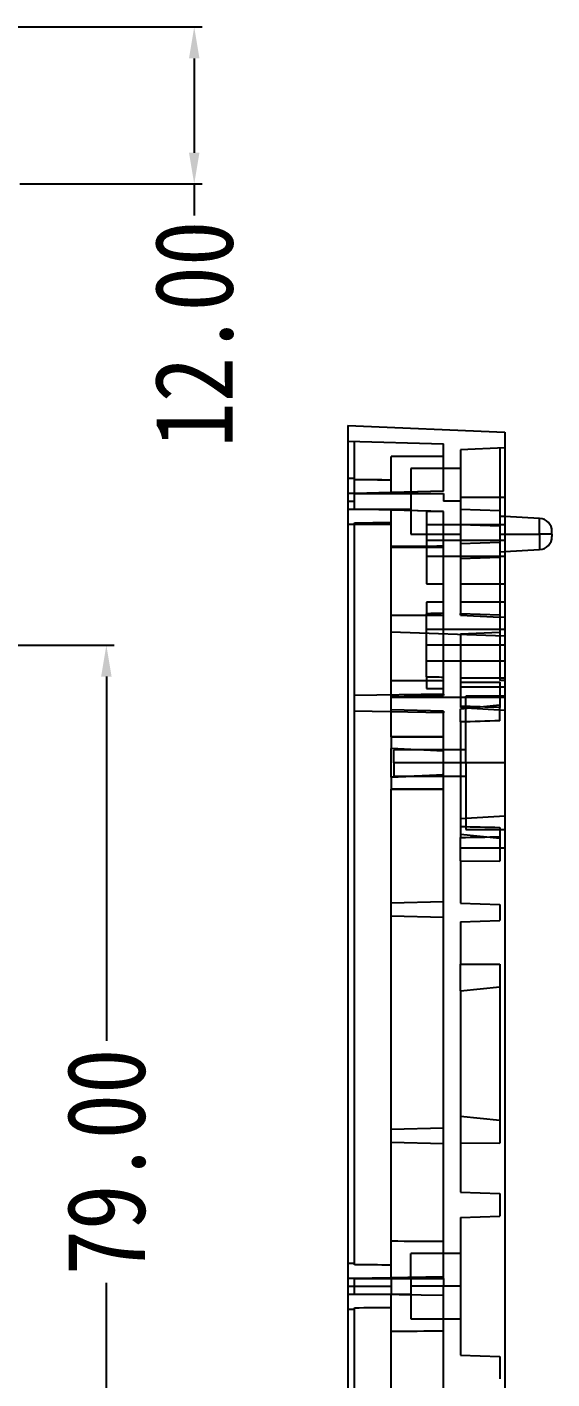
# Model space of a CAD drawing. Header units: inches. Extents: x 242 to 717, y 375 to 601.
# Drawn here: x 434.8 to 474.9, y 493.8 to 597.1 of the extents above; entities that cross this region are included whole.
import ezdxf
from ezdxf.lldxf.tags import DXFTag

# ---------------------------------------------------------------- set-up
doc = ezdxf.new("R2010")
doc.units = ezdxf.units.IN
doc.header["$MEASUREMENT"] = 0
doc.layers.add('1', color=7, linetype='Continuous', true_color=0xffffff)
doc.layers.add('dim', color=82, linetype='Continuous', lineweight=9)
doc.styles.add('001', font='', dxfattribs={"width": 0.85})
doc.styles.get('001').set_extended_font_data('SimSun')
tags = doc.linetypes.add('DASHED', pattern=[0.75, 0.5, -0.25]).pattern_tags.tags
tags[6:7] = [DXFTag(74, 4), DXFTag(75, 0), DXFTag(340, '0'), DXFTag(46, 0.0), DXFTag(50, 0.0), DXFTag(44, 0.0), DXFTag(45, 0.0)]
tags[4:5] = [DXFTag(74, 4), DXFTag(75, 0), DXFTag(340, '0'), DXFTag(46, 0.0), DXFTag(50, 0.0), DXFTag(44, 0.0), DXFTag(45, 0.0)]
doc.dimstyles.new('MSTD-1.2倍', dxfattribs={"dimscale": 1.2, "dimtxt": 3, "dimasz": 2, "dimexe": 0.5, "dimexo": 0.5, "dimgap": 1, "dimtad": 0, "dimzin": 1, "dimdsep": 46, "dimtxsty": '001', "dimcen": 0, "dimclrd": 3, "dimclre": 3, "dimclrt": 4, "dimazin": 0, "dimtfac": 0.5, "dimtofl": 0, "dimtmove": 0, "dimatfit": 3, "dimfxl": 1, "dimarcsym": 0})

# ---------------------------------------------------------------- blocks, each defined once
blk = doc.blocks.new('*D13')
at = {"layer": 'Defpoints', "color": 0, "transparency": 16777216}
for p in [(424.83, 549.85), (440.84, 549.85), (433.63, 470.85)]:
    blk.add_point(p, dxfattribs=at)
at = {"layer": 'dim', "color": 3, "lineweight": -2, "transparency": 16777216}
for p, q in [((425.43, 549.85), (441.44, 549.85)), ((440.84, 547.45), (440.84, 519.61)), ((440.84, 473.25), (440.84, 501.1)), ((434.23, 470.85), (441.44, 470.85))]:
    blk.add_line(p, q, dxfattribs=at)
at = {"layer": 'dim', "color": 3, "transparency": 16777216}
for points in [[(440.44, 547.45), (441.24, 547.45), (440.84, 549.85)], [(440.44, 473.25), (441.24, 473.25), (440.84, 470.85)]]:
    blk.add_solid(points, dxfattribs=at)
at = {"layer": 'dim', "color": 4, "transparency": 16777216, "insert": (440.84, 510.35), "char_height": 6, "attachment_point": 5, "rotation": 90, "style": '001'}
blk.add_mtext('79.00', dxfattribs=at)
blk = doc.blocks.new('*D16')
at = {"layer": 'Defpoints', "color": 0, "transparency": 16777216}
for p in [(433.11, 597.11), (433.63, 585.11), (447.56, 585.11)]:
    blk.add_point(p, dxfattribs=at)
at = {"layer": 'dim', "color": 3, "lineweight": -2, "transparency": 16777216}
for p, q in [((433.71, 597.11), (448.16, 597.11)), ((447.56, 594.71), (447.56, 587.5)), ((434.23, 585.11), (448.16, 585.11)), ((447.56, 585.11), (447.56, 582.71))]:
    blk.add_line(p, q, dxfattribs=at)
at = {"layer": 'dim', "color": 3, "transparency": 16777216}
for points in [[(447.16, 594.71), (447.96, 594.71), (447.56, 597.11)], [(447.16, 587.5), (447.96, 587.5), (447.56, 585.11)]]:
    blk.add_solid(points, dxfattribs=at)
at = {"layer": 'dim', "color": 4, "transparency": 16777216, "insert": (447.56, 573.63), "char_height": 6, "attachment_point": 5, "rotation": 90, "style": '001'}
blk.add_mtext('12.00', dxfattribs=at)

msp = doc.modelspace()

# ---------------------------------------------------------------- linework, layer by layer
at = {"layer": '1', "color": 95}
for p, q in [((459.32, 566.652), (471.32, 566.128)), ((459.32, 566.652), (459.32, 375.052)), ((471.32, 566.128), (471.32, 375.576)), ((473.972, 559.542), (471.32, 559.681)), ((473.972, 558.352), (473.972, 559.542)), ((471.32, 558.352), (473.972, 558.352)), ((473.972, 558.352), (473.972, 557.162)), ((474.92, 558.352), (473.972, 558.352)), ((474.92, 558.352), (474.92, 558.543)), ((474.92, 558.352), (474.92, 558.161)), ((471.32, 557.023), (473.972, 557.162))]:
    msp.add_line(p, q, dxfattribs=at)
at = {"layer": '1', "color": 95, "linetype": 'DASHED', "ltscale": 2.434167}
msp.add_line((459.32, 565.443), (466.62, 565.252), dxfattribs=at)
at = {"layer": '1', "color": 95, "linetype": 'DASHED', "ltscale": 0.978045}
msp.add_line((459.82, 562.496), (459.82, 565.43), dxfattribs=at)
at = {"layer": '1', "color": 95, "linetype": 'DASHED', "ltscale": 0.920434}
for p, q in [((462.62, 561.525), (462.62, 564.287)), ((462.62, 557.417), (462.62, 560.179))]:
    msp.add_line(p, q, dxfattribs=at)
at = {"layer": '1', "color": 95, "linetype": 'DASHED', "ltscale": 1.207312}
msp.add_line((466.62, 561.63), (466.62, 565.252), dxfattribs=at)
at = {"layer": '1', "color": 95, "linetype": 'DASHED', "ltscale": 1.134889}
msp.add_line((471.32, 564.952), (467.92, 564.774), dxfattribs=at)
at = {"layer": '1', "color": 95, "linetype": 'DASHED', "ltscale": 1.786155}
msp.add_line((467.92, 564.774), (467.92, 552.271), dxfattribs=at)
at = {"layer": '1', "color": 95, "linetype": 'DASHED', "ltscale": 1.823581}
msp.add_line((470.92, 564.931), (470.92, 552.166), dxfattribs=at)
at = {"layer": '1', "color": 95, "linetype": 'DASHED', "ltscale": 0.633333}
for p, q in [((464.12, 563.352), (464.12, 561.452)), ((464.12, 501.452), (464.12, 503.352))]:
    msp.add_line(p, q, dxfattribs=at)
at = {"layer": '1', "color": 95, "linetype": 'DASHED', "ltscale": 1.266667}
for p, q in [((467.92, 563.352), (464.12, 563.352)), ((464.12, 558.352), (467.92, 558.352)), ((467.92, 503.352), (464.12, 503.352)), ((464.12, 498.352), (467.92, 498.352))]:
    msp.add_line(p, q, dxfattribs=at)
at = {"layer": '1', "color": 95, "linetype": 'DASHED', "ltscale": 0.166667}
for p, q in [((459.82, 562.602), (459.32, 562.602)), ((459.82, 561.452), (459.32, 561.452)), ((459.32, 560.852), (459.82, 560.852)), ((459.32, 560.252), (459.82, 560.252)), ((459.32, 559.102), (459.82, 559.102)), ((459.82, 502.602), (459.32, 502.602)), ((459.82, 501.452), (459.32, 501.452)), ((459.32, 500.852), (459.82, 500.852)), ((459.32, 500.252), (459.82, 500.252)), ((459.32, 499.102), (459.82, 499.102))]:
    msp.add_line(p, q, dxfattribs=at)
at = {"layer": '1', "color": 95, "linetype": 'DASHED', "ltscale": 0.347977}
msp.add_line((459.82, 561.452), (459.82, 562.496), dxfattribs=at)
at = {"layer": '1', "color": 95, "linetype": 'DASHED', "ltscale": 2.267444}
for p, q in [((466.62, 561.63), (459.82, 561.452)), ((466.62, 560.074), (459.82, 560.252))]:
    msp.add_line(p, q, dxfattribs=at)
at = {"layer": '1', "color": 95, "linetype": 'DASHED', "ltscale": 0.933653}
for p, q in [((462.62, 561.525), (459.82, 561.452)), ((462.62, 560.179), (459.82, 560.252))]:
    msp.add_line(p, q, dxfattribs=at)
at = {"layer": '1', "color": 95, "linetype": 'DASHED', "ltscale": 0.4}
for p, q in [((459.82, 560.252), (459.82, 561.452)), ((459.82, 544.803), (459.82, 546.003)), ((459.82, 500.252), (459.82, 501.452))]:
    msp.add_line(p, q, dxfattribs=at)
at = {"layer": '1', "color": 95, "linetype": 'DASHED', "ltscale": 1.433333}
for p, q in [((459.82, 561.452), (464.12, 561.452)), ((459.82, 560.252), (464.12, 560.252)), ((459.82, 501.452), (464.12, 501.452)), ((459.82, 500.252), (464.12, 500.252))]:
    msp.add_line(p, q, dxfattribs=at)
at = {"layer": '1', "color": 95, "linetype": 'DASHED', "ltscale": 1.33379}
for p, q in [((466.62, 561.63), (462.62, 561.525)), ((466.62, 560.074), (462.62, 560.179)), ((466.62, 546.003), (462.62, 545.899)), ((466.62, 544.803), (462.62, 544.908)), ((466.62, 530.239), (462.62, 530.134)), ((466.62, 529.039), (462.62, 529.144)), ((466.62, 512.939), (462.62, 512.835)), ((466.62, 511.739), (462.62, 511.844))]:
    msp.add_line(p, q, dxfattribs=at)
at = {"layer": '1', "color": 95, "linetype": 'DASHED', "ltscale": 0.833333}
for p, q in [((464.12, 561.452), (466.62, 561.452)), ((464.12, 501.452), (466.62, 501.452))]:
    msp.add_line(p, q, dxfattribs=at)
at = {"layer": '1', "color": 95, "linetype": 'DASHED', "ltscale": 1.033333}
for p, q in [((464.12, 561.452), (464.12, 558.352)), ((464.12, 501.452), (464.12, 498.352))]:
    msp.add_line(p, q, dxfattribs=at)
at = {"layer": '1', "color": 95, "linetype": 'DASHED', "ltscale": 0.2}
for p, q in [((466.62, 561.452), (466.62, 560.852)), ((466.62, 501.452), (466.62, 500.852))]:
    msp.add_line(p, q, dxfattribs=at)
at = {"layer": '1', "color": 95, "linetype": 'DASHED', "ltscale": 1.133333}
for p, q in [((471.32, 561.15), (467.92, 561.15)), ((471.32, 557.852), (467.92, 557.852)), ((467.92, 554.554), (471.32, 554.554)), ((471.32, 553.15), (467.92, 553.15)), ((467.92, 547.35), (471.32, 547.35)), ((467.92, 546.675), (471.32, 546.675)), ((467.92, 534.352), (471.32, 534.352))]:
    msp.add_line(p, q, dxfattribs=at)
at = {"layer": '1', "color": 95, "linetype": 'DASHED', "ltscale": 0.433333}
for p, q in [((467.92, 560.852), (466.62, 560.852)), ((465.32, 554.554), (466.62, 554.554)), ((466.62, 553.15), (465.32, 553.15)), ((465.32, 546.554), (466.62, 546.554)), ((467.92, 500.852), (466.62, 500.852))]:
    msp.add_line(p, q, dxfattribs=at)
at = {"layer": '1', "color": 95, "linetype": 'DASHED', "ltscale": 1.00061}
for p, q in [((470.92, 560.116), (467.92, 560.221)), ((467.92, 559.071), (470.92, 558.966)), ((467.92, 559.071), (470.92, 558.966)), ((467.92, 557.633), (470.92, 557.738)), ((467.92, 557.633), (470.92, 557.738)), ((467.92, 556.483), (470.92, 556.588)), ((467.92, 552.271), (470.92, 552.166)), ((467.92, 550.733), (470.92, 550.838)), ((467.92, 550.733), (470.92, 550.838)), ((467.92, 530.132), (470.92, 530.028)), ((467.92, 528.695), (470.92, 528.8)), ((467.92, 508.045), (470.92, 507.94)), ((467.92, 506.11), (470.92, 506.215)), ((467.92, 495.593), (470.92, 495.489))]:
    msp.add_line(p, q, dxfattribs=at)
at = {"layer": '1', "color": 95, "linetype": 'DASHED', "ltscale": 1.886368}
msp.add_line((459.82, 546.003), (459.82, 559.208), dxfattribs=at)
at = {"layer": '1', "color": 95, "linetype": 'DASHED', "ltscale": 0.933333}
for p, q in [((459.82, 559.102), (462.62, 559.102)), ((459.82, 500.852), (462.62, 500.852))]:
    msp.add_line(p, q, dxfattribs=at)
at = {"layer": '1', "color": 95, "linetype": 'DASHED', "ltscale": 1.851451}
msp.add_line((465.32, 560.108), (465.32, 554.554), dxfattribs=at)
at = {"layer": '1', "color": 95, "linetype": 'DASHED', "ltscale": 0.433482}
msp.add_line((465.32, 560.108), (466.62, 560.074), dxfattribs=at)
at = {"layer": '1', "color": 95, "linetype": 'DASHED', "ltscale": 1.993107}
msp.add_line((466.62, 546.122), (466.62, 560.074), dxfattribs=at)
at = {"layer": '1', "color": 95, "linetype": 'DASHED', "ltscale": 0.133532}
for p, q in [((471.32, 559.681), (470.92, 559.702)), ((470.92, 557.002), (471.32, 557.023))]:
    msp.add_line(p, q, dxfattribs=at)
at = {"layer": '1', "color": 95, "linetype": 'DASHED', "ltscale": 2}
for p, q in [((471.32, 559.052), (465.32, 559.052)), ((465.32, 556.652), (471.32, 556.652)), ((471.32, 551.052), (465.32, 551.052)), ((471.32, 549.852), (465.32, 549.852)), ((465.32, 548.652), (471.32, 548.652))]:
    msp.add_line(p, q, dxfattribs=at)
at = {"layer": '1', "color": 95, "linetype": 'DASHED', "ltscale": 0.133349}
msp.add_line((470.92, 558.352), (471.32, 558.352), dxfattribs=at)
at = {"layer": '1', "color": 95, "linetype": 'DASHED', "ltscale": 1.017445}
msp.add_line((470.92, 558.352), (473.972, 558.352), dxfattribs=at)
at = {"layer": '1', "color": 95, "linetype": 'DASHED', "ltscale": 1.755125}
msp.add_line((462.62, 552.152), (462.62, 557.417), dxfattribs=at)
at = {"layer": '1', "color": 95, "linetype": 'DASHED', "ltscale": 1.333333}
for p, q in [((462.62, 557.352), (466.62, 557.352)), ((462.62, 552.152), (466.62, 552.152)), ((462.62, 547.152), (466.62, 547.152)), ((466.62, 542.852), (462.62, 542.852)), ((462.62, 538.852), (466.62, 538.852))]:
    msp.add_line(p, q, dxfattribs=at)
at = {"layer": '1', "color": 95, "linetype": 'DASHED', "ltscale": 0.866687}
msp.add_line((467.92, 557.852), (465.32, 557.852), dxfattribs=at)
at = {"layer": '1', "color": 95, "linetype": 'DASHED', "ltscale": 0.297388}
for p, q in [((465.32, 553.15), (465.32, 552.258)), ((465.32, 547.446), (465.32, 546.554))]:
    msp.add_line(p, q, dxfattribs=at)
at = {"layer": '1', "color": 95, "linetype": 'DASHED', "ltscale": 1.666667}
msp.add_line((462.62, 547.152), (462.62, 552.152), dxfattribs=at)
at = {"layer": '1', "color": 95, "linetype": 'DASHED', "ltscale": 1.60414}
msp.add_line((465.32, 547.446), (465.32, 552.258), dxfattribs=at)
at = {"layer": '1', "color": 95, "linetype": 'DASHED', "ltscale": 0.03964}
msp.add_line((467.92, 552.152), (467.92, 552.271), dxfattribs=at)
at = {"layer": '1', "color": 95, "linetype": 'DASHED', "ltscale": 1.001372}
msp.add_line((467.92, 552.152), (470.92, 551.995), dxfattribs=at)
at = {"layer": '1', "color": 95, "linetype": 'DASHED', "ltscale": 0.442646}
msp.add_line((470.92, 552.166), (470.92, 550.838), dxfattribs=at)
at = {"layer": '1', "color": 95, "linetype": 'DASHED', "ltscale": 0.133516}
msp.add_line((471.32, 551.974), (470.92, 551.995), dxfattribs=at)
at = {"layer": '1', "color": 95, "linetype": 'DASHED', "ltscale": 2.901768}
msp.add_line((471.32, 550.548), (462.62, 550.852), dxfattribs=at)
at = {"layer": '1', "color": 95, "linetype": 'DASHED', "ltscale": 1.228677}
msp.add_line((470.92, 550.838), (470.92, 547.152), dxfattribs=at)
at = {"layer": '1', "color": 95, "linetype": 'DASHED', "ltscale": 1.878532}
msp.add_line((467.92, 550.733), (467.92, 545.098), dxfattribs=at)
at = {"layer": '1', "color": 95, "linetype": 'DASHED', "ltscale": 0.41775}
msp.add_line((462.62, 545.899), (462.62, 547.152), dxfattribs=at)
at = {"layer": '1', "color": 95, "linetype": 'DASHED', "ltscale": 1.000005}
for p, q in [((467.92, 547.02), (470.92, 547.029)), ((467.92, 533.365), (470.92, 533.356)), ((467.92, 525.462), (470.92, 525.471)), ((467.92, 511.807), (470.92, 511.798))]:
    msp.add_line(p, q, dxfattribs=at)
at = {"layer": '1', "color": 95, "linetype": 'DASHED', "ltscale": 0.133333}
msp.add_line((471.32, 547.152), (470.92, 547.152), dxfattribs=at)
at = {"layer": '1', "color": 95, "linetype": 'DASHED', "ltscale": 0.644503}
msp.add_line((470.92, 547.029), (470.92, 545.095), dxfattribs=at)
at = {"layer": '1', "color": 95, "linetype": 'DASHED', "ltscale": 2.267012}
for p, q in [((466.62, 546.122), (459.82, 546.003)), ((466.62, 544.685), (459.82, 544.803)), ((466.62, 501.571), (459.82, 501.452)), ((466.62, 500.133), (459.82, 500.252))]:
    msp.add_line(p, q, dxfattribs=at)
at = {"layer": '1', "color": 95, "linetype": 'DASHED', "ltscale": 0.330171}
for p, q in [((462.62, 544.908), (462.62, 545.899)), ((462.62, 529.144), (462.62, 530.134)), ((462.62, 511.844), (462.62, 512.835))]:
    msp.add_line(p, q, dxfattribs=at)
at = {"layer": '1', "color": 95, "linetype": 'DASHED', "ltscale": 2.9}
msp.add_line((471.32, 545.852), (462.62, 545.852), dxfattribs=at)
at = {"layer": '1', "color": 95, "linetype": 'DASHED', "ltscale": 0.039569}
msp.add_line((466.62, 546.122), (466.62, 546.003), dxfattribs=at)
at = {"layer": '1', "color": 95, "linetype": 'DASHED', "ltscale": 1.7}
for q in [(468.32, 545.952), (468.32, 535.752)]:
    msp.add_line((468.32, 540.852), q, dxfattribs=at)
at = {"layer": '1', "color": 95, "linetype": 'DASHED'}
for p, q in [((471.32, 545.952), (468.32, 545.952)), ((471.32, 540.852), (468.32, 540.852)), ((468.32, 535.752), (471.32, 535.752))]:
    msp.add_line(p, q, dxfattribs=at)
at = {"layer": '1', "color": 95, "linetype": 'DASHED', "ltscale": 6.043938}
msp.add_line((459.82, 502.496), (459.82, 544.803), dxfattribs=at)
at = {"layer": '1', "color": 95, "linetype": 'DASHED', "ltscale": 0.685438}
msp.add_line((462.62, 542.852), (462.62, 544.908), dxfattribs=at)
at = {"layer": '1', "color": 95, "linetype": 'DASHED', "ltscale": 0.039481}
msp.add_line((466.62, 544.803), (466.62, 544.685), dxfattribs=at)
at = {"layer": '1', "color": 95, "linetype": 'DASHED', "ltscale": 6.159158}
msp.add_line((466.62, 501.571), (466.62, 544.685), dxfattribs=at)
at = {"layer": '1', "color": 95, "linetype": 'DASHED', "ltscale": 1.005168}
for p, q in [((467.92, 544.987), (470.92, 545.292)), ((467.92, 535.398), (470.92, 535.093)), ((467.92, 523.429), (470.92, 523.734)), ((467.92, 513.84), (470.92, 513.535))]:
    msp.add_line(p, q, dxfattribs=at)
at = {"layer": '1', "color": 95, "linetype": 'DASHED', "ltscale": 0.334625}
msp.add_line((467.92, 543.983), (467.92, 544.987), dxfattribs=at)
at = {"layer": '1', "color": 95, "linetype": 'DASHED', "ltscale": 0.339126}
msp.add_line((470.92, 544.078), (470.92, 545.095), dxfattribs=at)
at = {"layer": '1', "color": 95, "linetype": 'DASHED', "ltscale": 2.458949}
msp.add_line((467.92, 543.983), (467.92, 536.606), dxfattribs=at)
at = {"layer": '1', "color": 95, "linetype": 'DASHED', "ltscale": 0.008953}
for p, q in [((462.62, 542.852), (462.62, 542.825)), ((462.62, 538.879), (462.62, 538.852))]:
    msp.add_line(p, q, dxfattribs=at)
at = {"layer": '1', "color": 95, "linetype": 'DASHED', "ltscale": 0.29258}
for p, q in [((462.62, 542.825), (462.62, 541.947)), ((462.62, 539.757), (462.62, 538.879))]:
    msp.add_line(p, q, dxfattribs=at)
at = {"layer": '1', "color": 95, "linetype": 'DASHED', "ltscale": 0.730296}
msp.add_line((462.62, 539.756), (462.62, 541.947), dxfattribs=at)
at = {"layer": '1', "color": 95, "linetype": 'DASHED', "ltscale": 0.333333}
for q in [(462.82, 541.852), (462.82, 539.852)]:
    msp.add_line((462.82, 540.852), q, dxfattribs=at)
at = {"layer": '1', "color": 95, "linetype": 'DASHED', "ltscale": 1.833333}
for p, q in [((468.32, 541.852), (462.82, 541.852)), ((468.32, 540.852), (462.82, 540.852)), ((462.82, 539.852), (468.32, 539.852))]:
    msp.add_line(p, q, dxfattribs=at)
at = {"layer": '1', "color": 95, "linetype": 'DASHED', "ltscale": 2.905801}
msp.add_line((462.62, 530.134), (462.62, 538.852), dxfattribs=at)
at = {"layer": '1', "color": 95, "linetype": 'DASHED', "ltscale": 0.402743}
msp.add_line((467.92, 536.606), (467.92, 535.398), dxfattribs=at)
at = {"layer": '1', "color": 95, "linetype": 'DASHED', "ltscale": 0.080726}
msp.add_line((467.92, 535.398), (467.92, 535.156), dxfattribs=at)
at = {"layer": '1', "color": 95, "linetype": 'DASHED', "ltscale": 0.278523}
msp.add_line((470.92, 535.928), (470.92, 535.093), dxfattribs=at)
at = {"layer": '1', "color": 95, "linetype": 'DASHED', "ltscale": 0.596885}
msp.add_line((467.92, 533.365), (467.92, 535.156), dxfattribs=at)
at = {"layer": '1', "color": 95, "linetype": 'DASHED', "ltscale": 0.578855}
for p, q in [((470.92, 535.093), (470.92, 533.356)), ((470.92, 525.471), (470.92, 523.734))]:
    msp.add_line(p, q, dxfattribs=at)
at = {"layer": '1', "color": 95, "linetype": 'DASHED', "ltscale": 1.077616}
for p, q in [((467.92, 533.365), (467.92, 530.132)), ((467.92, 528.695), (467.92, 525.462))]:
    msp.add_line(p, q, dxfattribs=at)
at = {"layer": '1', "color": 95, "linetype": 'DASHED', "ltscale": 2.329919}
msp.add_line((462.62, 512.835), (462.62, 529.144), dxfattribs=at)
at = {"layer": '1', "color": 95, "linetype": 'DASHED', "ltscale": 0.409312}
msp.add_line((470.92, 530.028), (470.92, 528.8), dxfattribs=at)
at = {"layer": '1', "color": 95, "linetype": 'DASHED', "ltscale": 0.677636}
msp.add_line((467.92, 523.429), (467.92, 525.462), dxfattribs=at)
at = {"layer": '1', "color": 95, "linetype": 'DASHED', "ltscale": 2.197744}
msp.add_line((467.92, 523.429), (467.92, 508.045), dxfattribs=at)
at = {"layer": '1', "color": 95, "linetype": 'DASHED', "ltscale": 1.70518}
msp.add_line((470.92, 523.734), (470.92, 511.798), dxfattribs=at)
at = {"layer": '1', "color": 95, "linetype": 'DASHED', "ltscale": 2.519173}
msp.add_line((462.62, 504.286), (462.62, 511.844), dxfattribs=at)
at = {"layer": '1', "color": 95, "linetype": 'DASHED', "ltscale": 0.574998}
for p, q in [((470.92, 507.94), (470.92, 506.215)), ((470.92, 495.489), (470.92, 493.764))]:
    msp.add_line(p, q, dxfattribs=at)
at = {"layer": '1', "color": 95, "linetype": 'DASHED', "ltscale": 1.502418}
msp.add_line((467.92, 506.11), (467.92, 495.593), dxfattribs=at)
at = {"layer": '1', "color": 95, "linetype": 'DASHED', "ltscale": 0.928583}
for p, q in [((462.62, 501.501), (462.62, 504.287)), ((462.62, 497.417), (462.62, 500.203))]:
    msp.add_line(p, q, dxfattribs=at)
at = {"layer": '1', "color": 95, "linetype": 'DASHED', "ltscale": 0.933476}
for p, q in [((462.62, 501.501), (459.82, 501.452)), ((462.62, 500.203), (459.82, 500.252))]:
    msp.add_line(p, q, dxfattribs=at)
at = {"layer": '1', "color": 95, "linetype": 'DASHED', "ltscale": 0.216292}
for p, q in [((462.62, 501.501), (462.62, 500.852)), ((462.62, 500.852), (462.62, 500.203))]:
    msp.add_line(p, q, dxfattribs=at)
at = {"layer": '1', "color": 95, "linetype": 'DASHED', "ltscale": 0.039584}
msp.add_line((466.62, 501.452), (466.62, 501.571), dxfattribs=at)
at = {"layer": '1', "color": 95, "linetype": 'DASHED', "ltscale": 0.833328}
msp.add_line((466.62, 500.852), (464.12, 500.852), dxfattribs=at)
at = {"layer": '1', "color": 95, "linetype": 'DASHED', "ltscale": 0.239539}
msp.add_line((466.62, 500.133), (466.62, 500.852), dxfattribs=at)
at = {"layer": '1', "color": 95, "linetype": 'DASHED', "ltscale": 3.965153}
msp.add_line((459.82, 471.452), (459.82, 499.208), dxfattribs=at)
at = {"layer": '1', "color": 95, "linetype": 'DASHED', "ltscale": 4.080373}
msp.add_line((466.62, 471.571), (466.62, 500.133), dxfattribs=at)
at = {"layer": '1', "color": 95, "linetype": 'DASHED', "ltscale": 1.553144}
msp.add_line((462.62, 486.546), (462.62, 497.418), dxfattribs=at)
at = {"layer": '1', "color": 95}
for centre, start, end in [((473.92, 558.543), 0, 87), ((473.92, 558.161), -87, 0)]:
    msp.add_arc(centre, 1, start, end, dxfattribs=at)
at = {"layer": '1', "color": 95, "linetype": 'DASHED'}
for centre, major_axis, ratio, start_param, end_param in [((426.95, -10272.159), (0, -10836.507), 0.9998477, 3.1379313, 3.1383005), ((438.108, -4215.411), (0, -4779.761), 0.9996573, 3.1356253, 3.1364625), ((440.146, -1498.82), (0, -2061.41), 0.9996573, 3.1306867, 3.1320455), ((430.021, -4117.762), (0, -4680.353), 0.9998477, 3.1346265, 3.1352249), ((440.146, 2620.524), (0, 2061.41), 0.9996573, 3.1511398, 3.1524986), ((438.108, 5337.115), (0, 4779.761), 0.9996573, 3.1467228, 3.14756), ((512.065, -1353.183), (0, -1906.014), 0.9996573, 3.1654459, 3.1661283), ((512.065, 2452.887), (0, 1906.014), 0.9996573, 3.117057, 3.1177395), ((457.2, -3203.285), (5295.055, -261.499), 0.706676, 1.6030921, 1.6036583), ((516.146, -2819.831), (4753.287, 234.743), 0.706676, 1.54542, 1.5460508), ((474.894, -2291.721), (0, 2834.566), 0.9996573, 0.00292, 0.0043316), ((474.894, 3373.425), (0, -2834.566), 0.9996573, 6.2788537, 6.2802653), ((457.2, 4284.987), (-5295.055, 261.499), 0.706676, 1.607705, 1.6082712), ((516.146, 3901.352), (-4753.287, -234.743), 0.706676, 1.5257712, 1.5264019), ((438.108, -4275.411), (0, -4779.761), 0.9996573, 3.1356253, 3.1364625), ((440.146, -1558.82), (0, -2061.41), 0.9996573, 3.1306867, 3.1320455), ((440.146, 2560.524), (0, 2061.41), 0.9996573, 3.1511398, 3.1524986), ((438.108, 5277.115), (0, 4779.761), 0.9996573, 3.1467228, 3.14756)]:
    msp.add_ellipse(centre, major_axis=major_axis, ratio=ratio, start_param=start_param, end_param=end_param, dxfattribs=at)
for points, degree in [([(467.92, 545.098), (469.054, 545.029), (470.187, 544.957), (471.32, 544.882)], 3), ([(466.62, 541.768), (465.287, 541.828), (463.953, 541.887), (462.62, 541.947)], 3), ([(466.62, 539.936), (464.799, 539.844), (462.62, 539.756)], 2), ([(467.92, 536.606), (469.054, 536.675), (470.187, 536.747), (471.32, 536.822)], 3)]:
    msp.add_open_spline(points, degree=degree, dxfattribs=at)

# ---------------------------------------------------------------- dimensions: what is measured, and where the dimension line sits
at = {"layer": 'dim'}
for base, p1, p2, picture, middle in [((447.56, 585.105), (433.108, 597.105), (433.632, 585.105), '*D16', (447.56, 573.634)), ((440.84, 549.852), (433.632, 470.852), (424.832, 549.852), '*D13', (440.84, 510.352))]:
    dim = msp.add_linear_dim(base=base, p1=p1, p2=p2, angle=90, dimstyle='MSTD-1.2倍', override={"dimtxt": 5, "dimexe": 0.49975, "dimexo": 0.49975, "dimgap": 0.49975}, dxfattribs=at)
    dim.commit()
    dim.dimension.update_dxf_attribs({"geometry": picture, "text_midpoint": middle})

doc.saveas('drawing.dxf')
